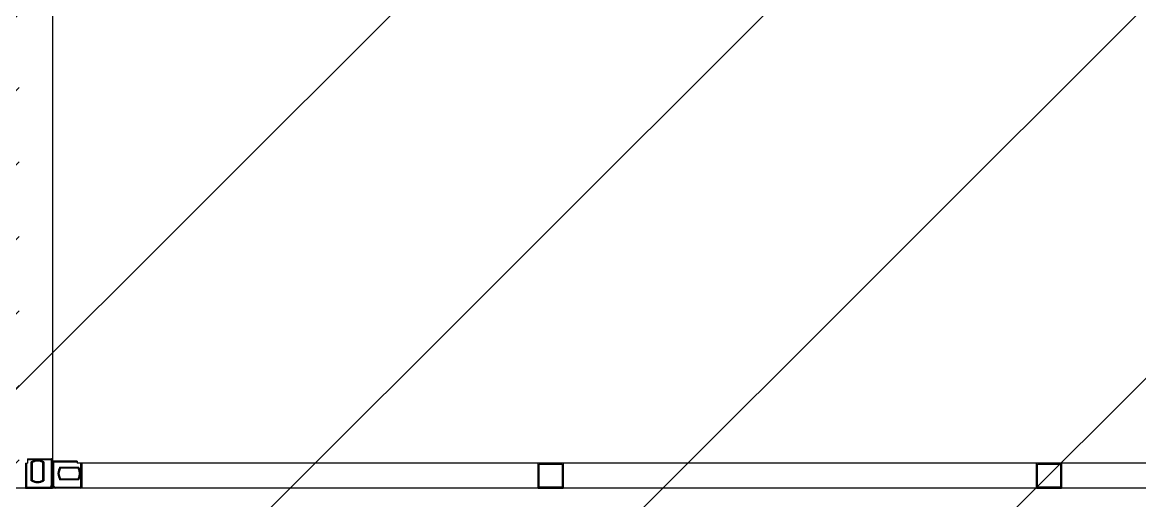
# Model space of a CAD drawing. Header units: millimetres. Extents: x -300 to 383236, y -195106 to -144646.
# Drawn here: x 63524.6 to 63928.2, y -150182.5 to -150009.4 of the extents above; entities that cross this region are included whole.
import ezdxf

# ---------------------------------------------------------------- set-up
doc = ezdxf.new("R2010")
doc.units = ezdxf.units.MM
doc.header["$LTSCALE"] = 60

# ---------------------------------------------------------------- blocks, each defined once
blk = doc.blocks.new('KEY PLAN_NEW')
h = blk.add_hatch()
h.set_pattern_fill('ANSI31', color=253, scale=2)
h.set_pattern_definition([(45, (-1396.921, -1800.0236), (-4.490128, 4.490128), [])])
edge = h.paths.add_edge_path()
edge.add_line((-2006.86, -1075.94), (-2006.86, -1091.94))
edge.add_line((-2006.86, -1091.94), (-2067.86, -1091.94))
edge.add_line((-2067.86, -1091.94), (-2067.86, -1375.94))
edge.add_line((-2067.86, -1375.94), (-2006.86, -1375.94))
edge.add_line((-2006.86, -1375.94), (-2006.86, -1391.94))
edge.add_line((-2006.86, -1391.94), (-2007.86, -1391.94))
edge.add_line((-2007.86, -1391.94), (-2007.86, -1488.94))
edge.add_line((-2007.86, -1488.94), (-2008.31, -1488.94))
edge.add_arc((-2028.72, -1493.5), 20.91, 12.5777, 76.5787)
edge.add_line((-2023.86, -1473.16), (-2023.86, -1391.94))
edge.add_line((-2023.86, -1391.94), (-2247.86, -1391.94))
edge.add_line((-2247.86, -1391.94), (-2247.86, -1488.94))
edge.add_line((-2247.86, -1488.94), (-2263.86, -1488.94))
edge.add_line((-2263.86, -1488.94), (-2263.86, -1452.18))
edge.add_line((-2263.86, -1452.18), (-2549.86, -1452.18))
edge.add_line((-2549.86, -1452.18), (-2549.86, -1488.94))
edge.add_line((-2549.86, -1488.94), (-2565.86, -1488.94))
edge.add_line((-2565.86, -1488.94), (-2565.86, -1427.94))
edge.add_line((-2565.86, -1427.94), (-2720.86, -1427.94))
edge.add_line((-2720.86, -1427.94), (-2720.86, -1411.94))
edge.add_line((-2720.86, -1411.94), (-2623.86, -1411.94))
edge.add_line((-2623.86, -1411.94), (-2623.86, -1075.94))
edge.add_line((-2623.86, -1075.94), (-2563.86, -1075.94))
edge.add_line((-2563.86, -1075.94), (-2563.86, -1071.94))
edge.add_line((-2563.86, -1071.94), (-2547.86, -1071.94))
edge.add_line((-2547.86, -1071.94), (-2547.86, -1091.94))
edge.add_line((-2547.86, -1091.94), (-2607.86, -1091.94))
edge.add_line((-2607.86, -1091.94), (-2607.86, -1411.94))
edge.add_line((-2607.86, -1411.94), (-2549.86, -1411.94))
edge.add_line((-2549.86, -1411.94), (-2549.86, -1436.18))
edge.add_line((-2549.86, -1436.18), (-2263.86, -1436.18))
edge.add_line((-2263.86, -1436.18), (-2263.86, -1375.94))
edge.add_line((-2263.86, -1375.94), (-2083.86, -1375.94))
edge.add_line((-2083.86, -1375.94), (-2083.86, -1075.94))
edge.add_line((-2083.86, -1075.94), (-2006.86, -1075.94))
at = {"color": 253}
for p, q in [((-2003.86, -1375.5, 46), (-2003.86, -1488.38, 46)), ((-2003.86, -1431.94, 46), (-2003.86, -1491.94, 46)), ((-2007.1, -1488.94, 46), (-2006.86, -1488.94, 46)), ((-2006.86, -1488.38, 46), (-2006.86, -1488.94, 46)), ((-2003.86, -1488.38, 46), (-2003.86, -1491.94, 46)), ((-2000.86, -1488.7, 46), (-2000.86, -1488.94, 46)), ((-2000.3, -1488.94, 46), (-2000.86, -1488.94, 46)), ((-1707.42, -1488.94, 46), (-2000.3, -1488.94, 46)), ((-1945.36, -1491.94, 46), (-1945.36, -1488.94, 46)), ((-1942.36, -1488.94, 46), (-1945.36, -1488.94, 46)), ((-1945.24, -1489.06, 46), (-1942.48, -1489.06, 46)), ((-1945.24, -1489.06, 46), (-1942.48, -1489.06, 46)), ((-1945.24, -1491.82, 46), (-1945.24, -1489.06, 46)), ((-1942.48, -1489.06, 46), (-1942.48, -1491.82, 46)), ((-1942.36, -1488.94, 46), (-1942.36, -1491.94, 46)), ((-1885.36, -1491.94, 46), (-1885.36, -1488.94, 46)), ((-1882.36, -1488.94, 46), (-1885.36, -1488.94, 46)), ((-1885.24, -1489.06, 46), (-1882.48, -1489.06, 46)), ((-1885.24, -1489.06, 46), (-1882.48, -1489.06, 46)), ((-1885.24, -1491.82, 46), (-1885.24, -1489.06, 46)), ((-1882.48, -1489.06, 46), (-1882.48, -1491.82, 46)), ((-1882.36, -1488.94, 46), (-1882.36, -1491.94, 46)), ((-1703.86, -1491.94, 46), (-2123.86, -1491.94, 46)), ((-2007.1, -1491.94, 46), (-2060.62, -1491.94, 46)), ((-2007.1, -1491.94, 46), (-2003.86, -1491.94, 46)), ((-1945.36, -1491.94, 46), (-1942.36, -1491.94, 46)), ((-1942.48, -1491.82, 46), (-1945.24, -1491.82, 46)), ((-1885.36, -1491.94, 46), (-1882.36, -1491.94, 46)), ((-1882.48, -1491.82, 46), (-1885.24, -1491.82, 46))]:
    blk.add_line(p, q, dxfattribs=at)
at = {"color": 253, "linetype": 'Continuous'}
for p, q in [((-2007.1, -1488.94, 46), (-2007.1, -1491.94, 46)), ((-2006.98, -1488.94, 46), (-2006.98, -1491.82, 46)), ((-2006.86, -1488.38, 46), (-2003.86, -1488.38, 46)), ((-2003.98, -1488.5, 46), (-2006.86, -1488.5, 46)), ((-2006.4, -1491.04, 46), (-2006.4, -1488.78, 46)), ((-2006.28, -1488.85, 46), (-2006.28, -1490.98, 46)), ((-2005.01, -1490.98, 46), (-2005.01, -1488.85, 46)), ((-2004.89, -1488.78, 46), (-2004.89, -1491.04, 46)), ((-2003.98, -1488.38, 46), (-2003.98, -1488.5, 46)), ((-2003.98, -1488.5, 46), (-2003.86, -1488.5, 46)), ((-2003.98, -1491.53, 46), (-2003.98, -1488.5, 46)), ((-2000.86, -1488.7, 46), (-2003.86, -1488.7, 46)), ((-2003.86, -1488.82, 46), (-2003.74, -1488.82, 46)), ((-2003.74, -1488.7, 46), (-2003.74, -1488.82, 46)), ((-2000.86, -1488.82, 46), (-2003.74, -1488.82, 46)), ((-2003.74, -1488.82, 46), (-2003.74, -1491.53, 46)), ((-2000.42, -1491.82, 46), (-2000.42, -1488.94, 46)), ((-2000.3, -1488.94, 46), (-2000.3, -1491.94, 46)), ((-2002.96, -1489.41, 46), (-2000.7, -1489.41, 46)), ((-2000.77, -1489.53, 46), (-2002.9, -1489.53, 46)), ((-2007.1, -1491.82, 46), (-2006.98, -1491.82, 46)), ((-2006.98, -1491.94, 46), (-2006.98, -1491.82, 46)), ((-2006.98, -1491.82, 46), (-2004.27, -1491.82, 46)), ((-2004.27, -1491.82, 46), (-2004.27, -1491.94, 46)), ((-2003.98, -1491.53, 46), (-2003.86, -1491.53, 46)), ((-2003.98, -1491.82, 46), (-2003.98, -1491.82, 46)), ((-2003.98, -1491.82, 46), (-2003.98, -1491.82, 46)), ((-2003.74, -1491.53, 46), (-2003.86, -1491.53, 46)), ((-2003.74, -1491.82, 46), (-2003.74, -1491.82, 46)), ((-2003.74, -1491.82, 46), (-2003.74, -1491.82, 46)), ((-2003.45, -1491.82, 46), (-2003.45, -1491.94, 46)), ((-2003.45, -1491.82, 46), (-2000.42, -1491.82, 46)), ((-2000.7, -1490.92, 46), (-2002.96, -1490.92, 46)), ((-2002.9, -1490.8, 46), (-2000.77, -1490.8, 46)), ((-2000.3, -1491.82, 46), (-2000.42, -1491.82, 46)), ((-2000.42, -1491.82, 46), (-2000.42, -1491.94, 46))]:
    blk.add_line(p, q, dxfattribs=at)
at = {"color": 253, "elevation": 46}
blk.add_lwpolyline([(-1703.86, -1491.94), (-2003.86, -1491.94)], dxfattribs=at)
at = {"color": 253, "linetype": 'Continuous'}
for centre, radius, start, end in [((-2005.64, -1489.91, 46), 1.36, 56.2792, 123.7208), ((-2005.64, -1489.91, 46), 1.24, 59.1964, 120.8036), ((-2003.98, -1488.5, 46), 0.12, 0, 90), ((-2003.74, -1488.82, 46), 0.12, 90, 180), ((-2001.83, -1490.16, 46), 1.36, 146.2792, 213.7208), ((-2001.83, -1490.16, 46), 1.24, 149.1964, 210.8036), ((-2001.83, -1490.16, 46), 1.24, 329.1964, 30.8036), ((-2001.83, -1490.16, 46), 1.36, 326.2792, 33.7208), ((-2006.98, -1491.82, 46), 0.12, 180, 270), ((-2005.64, -1489.91, 46), 1.36, 236.2792, 303.7208), ((-2005.64, -1489.91, 46), 1.24, 239.1964, 300.8036), ((-2004.27, -1491.53, 46), 0.41, 270, 0), ((-2004.27, -1491.53, 46), 0.29, 270, 0), ((-2003.45, -1491.53, 46), 0.41, 180, 270), ((-2003.45, -1491.53, 46), 0.29, 180, 270), ((-2000.42, -1491.82, 46), 0.12, 270, 0)]:
    blk.add_arc(centre, radius, start, end, dxfattribs=at)
for points, knots in [([(-2006.28, -1488.85, 46), (-2006.28, -1488.85, 46), (-2006.28, -1488.85, 46), (-2006.28, -1488.85, 46), (-2006.28, -1488.85, 46), (-2006.28, -1488.85, 46), (-2006.28, -1488.85, 46), (-2006.28, -1488.85, 46), (-2006.28, -1488.85, 46), (-2006.28, -1488.85, 46), (-2006.28, -1488.84, 46), (-2006.29, -1488.84, 46), (-2006.29, -1488.84, 46), (-2006.29, -1488.84, 46), (-2006.29, -1488.84, 46), (-2006.29, -1488.84, 46), (-2006.3, -1488.84, 46), (-2006.3, -1488.84, 46), (-2006.3, -1488.84, 46), (-2006.3, -1488.84, 46), (-2006.3, -1488.83, 46), (-2006.3, -1488.83, 46), (-2006.31, -1488.83, 46), (-2006.31, -1488.83, 46), (-2006.32, -1488.83, 46), (-2006.32, -1488.83, 46), (-2006.32, -1488.82, 46), (-2006.32, -1488.82, 46), (-2006.32, -1488.82, 46), (-2006.32, -1488.82, 46), (-2006.33, -1488.82, 46), (-2006.33, -1488.82, 46), (-2006.34, -1488.82, 46), (-2006.34, -1488.81, 46), (-2006.35, -1488.81, 46), (-2006.35, -1488.81, 46), (-2006.35, -1488.81, 46), (-2006.35, -1488.81, 46), (-2006.36, -1488.8, 46), (-2006.36, -1488.8, 46), (-2006.36, -1488.8, 46), (-2006.36, -1488.8, 46), (-2006.37, -1488.8, 46), (-2006.37, -1488.8, 46), (-2006.38, -1488.79, 46), (-2006.38, -1488.79, 46), (-2006.39, -1488.79, 46), (-2006.39, -1488.79, 46), (-2006.39, -1488.78, 46), (-2006.39, -1488.78, 46), (-2006.39, -1488.78, 46), (-2006.4, -1488.78, 46), (-2006.4, -1488.78, 46), (-2006.4, -1488.78, 46)], [0, 0, 0, 0, 0.06206, 0.12459, 0.12459, 0.155854, 0.155854, 0.171487, 0.171487, 0.187119, 0.187119, 0.249648, 0.249648, 0.312178, 0.312178, 0.343442, 0.343442, 0.359075, 0.359075, 0.374707, 0.374707, 0.437236, 0.437236, 0.499766, 0.499766, 0.53103, 0.53103, 0.546663, 0.546663, 0.562295, 0.562295, 0.624824, 0.624824, 0.687353, 0.687353, 0.749883, 0.749883, 0.765515, 0.765515, 0.781147, 0.781147, 0.812412, 0.812412, 0.874941, 0.874941, 0.937471, 0.937471, 0.968735, 0.968735, 0.984368, 0.992184, 0.992184, 1, 1, 1, 1]), ([(-2004.89, -1488.78, 46), (-2004.89, -1488.78, 46), (-2004.89, -1488.78, 46), (-2004.89, -1488.78, 46), (-2004.89, -1488.78, 46), (-2004.89, -1488.78, 46), (-2004.89, -1488.79, 46), (-2004.9, -1488.79, 46), (-2004.9, -1488.79, 46), (-2004.91, -1488.79, 46), (-2004.91, -1488.8, 46), (-2004.92, -1488.8, 46), (-2004.92, -1488.8, 46), (-2004.92, -1488.8, 46), (-2004.93, -1488.8, 46), (-2004.93, -1488.8, 46), (-2004.93, -1488.81, 46), (-2004.93, -1488.81, 46), (-2004.93, -1488.81, 46), (-2004.94, -1488.81, 46), (-2004.94, -1488.81, 46), (-2004.95, -1488.82, 46), (-2004.95, -1488.82, 46), (-2004.96, -1488.82, 46), (-2004.96, -1488.82, 46), (-2004.96, -1488.82, 46), (-2004.96, -1488.82, 46), (-2004.96, -1488.82, 46), (-2004.97, -1488.83, 46), (-2004.97, -1488.83, 46), (-2004.97, -1488.83, 46), (-2004.97, -1488.83, 46), (-2004.98, -1488.83, 46), (-2004.98, -1488.83, 46), (-2004.99, -1488.84, 46), (-2004.99, -1488.84, 46), (-2004.99, -1488.84, 46), (-2004.99, -1488.84, 46), (-2004.99, -1488.84, 46), (-2004.99, -1488.84, 46), (-2004.99, -1488.84, 46), (-2004.99, -1488.84, 46), (-2005, -1488.84, 46), (-2005, -1488.84, 46), (-2005, -1488.85, 46), (-2005, -1488.85, 46), (-2005, -1488.85, 46), (-2005, -1488.85, 46), (-2005, -1488.85, 46), (-2005, -1488.85, 46), (-2005.01, -1488.85, 46), (-2005.01, -1488.85, 46), (-2005.01, -1488.85, 46), (-2005.01, -1488.85, 46)], [0, 0, 0, 0, 0.00782, 0.00782, 0.015639, 0.031279, 0.031279, 0.062557, 0.062557, 0.125114, 0.125114, 0.187671, 0.187671, 0.21895, 0.21895, 0.234589, 0.234589, 0.250228, 0.250228, 0.312785, 0.312785, 0.375342, 0.375342, 0.437899, 0.437899, 0.453538, 0.453538, 0.469178, 0.469178, 0.500456, 0.500456, 0.563013, 0.563013, 0.62557, 0.62557, 0.641209, 0.641209, 0.656849, 0.656849, 0.688127, 0.688127, 0.750684, 0.750684, 0.813241, 0.813241, 0.828881, 0.828881, 0.84452, 0.84452, 0.875798, 0.875798, 0.938355, 1, 1, 1, 1]), ([(-2002.9, -1489.53, 46), (-2002.9, -1489.53, 46), (-2002.9, -1489.53, 46), (-2002.9, -1489.53, 46), (-2002.9, -1489.53, 46), (-2002.9, -1489.53, 46), (-2002.9, -1489.52, 46), (-2002.9, -1489.52, 46), (-2002.9, -1489.52, 46), (-2002.9, -1489.52, 46), (-2002.9, -1489.52, 46), (-2002.9, -1489.52, 46), (-2002.9, -1489.52, 46), (-2002.9, -1489.51, 46), (-2002.91, -1489.51, 46), (-2002.91, -1489.51, 46), (-2002.91, -1489.51, 46), (-2002.91, -1489.51, 46), (-2002.91, -1489.51, 46), (-2002.91, -1489.51, 46), (-2002.91, -1489.5, 46), (-2002.91, -1489.5, 46), (-2002.92, -1489.5, 46), (-2002.92, -1489.49, 46), (-2002.92, -1489.49, 46), (-2002.92, -1489.49, 46), (-2002.92, -1489.49, 46), (-2002.92, -1489.48, 46), (-2002.92, -1489.48, 46), (-2002.92, -1489.48, 46), (-2002.92, -1489.48, 46), (-2002.93, -1489.48, 46), (-2002.93, -1489.47, 46), (-2002.93, -1489.47, 46), (-2002.94, -1489.46, 46), (-2002.94, -1489.46, 46), (-2002.94, -1489.45, 46), (-2002.94, -1489.45, 46), (-2002.94, -1489.45, 46), (-2002.94, -1489.45, 46), (-2002.94, -1489.45, 46), (-2002.94, -1489.44, 46), (-2002.95, -1489.44, 46), (-2002.95, -1489.43, 46), (-2002.95, -1489.43, 46), (-2002.95, -1489.42, 46), (-2002.96, -1489.42, 46), (-2002.96, -1489.42, 46), (-2002.96, -1489.41, 46), (-2002.96, -1489.41, 46), (-2002.96, -1489.41, 46), (-2002.96, -1489.41, 46), (-2002.96, -1489.41, 46), (-2002.96, -1489.41, 46)], [0, 0, 0, 0, 0.06206, 0.12459, 0.12459, 0.155854, 0.155854, 0.171487, 0.171487, 0.187119, 0.187119, 0.249648, 0.249648, 0.312178, 0.312178, 0.343442, 0.343442, 0.359075, 0.359075, 0.374707, 0.374707, 0.437236, 0.437236, 0.499766, 0.499766, 0.53103, 0.53103, 0.546663, 0.546663, 0.562295, 0.562295, 0.624824, 0.624824, 0.687353, 0.687353, 0.749883, 0.749883, 0.765515, 0.765515, 0.781147, 0.781147, 0.812412, 0.812412, 0.874941, 0.874941, 0.937471, 0.937471, 0.968735, 0.968735, 0.984368, 0.992184, 0.992184, 1, 1, 1, 1]), ([(-2000.77, -1489.53, 46), (-2000.77, -1489.53, 46), (-2000.77, -1489.53, 46), (-2000.77, -1489.53, 46), (-2000.76, -1489.53, 46), (-2000.76, -1489.53, 46), (-2000.76, -1489.52, 46), (-2000.76, -1489.52, 46), (-2000.76, -1489.52, 46), (-2000.76, -1489.52, 46), (-2000.76, -1489.52, 46), (-2000.76, -1489.52, 46), (-2000.76, -1489.52, 46), (-2000.76, -1489.51, 46), (-2000.76, -1489.51, 46), (-2000.76, -1489.51, 46), (-2000.76, -1489.51, 46), (-2000.76, -1489.51, 46), (-2000.75, -1489.51, 46), (-2000.75, -1489.51, 46), (-2000.75, -1489.5, 46), (-2000.75, -1489.5, 46), (-2000.75, -1489.5, 46), (-2000.75, -1489.49, 46), (-2000.74, -1489.49, 46), (-2000.74, -1489.49, 46), (-2000.74, -1489.49, 46), (-2000.74, -1489.48, 46), (-2000.74, -1489.48, 46), (-2000.74, -1489.48, 46), (-2000.74, -1489.48, 46), (-2000.74, -1489.48, 46), (-2000.73, -1489.47, 46), (-2000.73, -1489.47, 46), (-2000.73, -1489.46, 46), (-2000.73, -1489.46, 46), (-2000.72, -1489.45, 46), (-2000.72, -1489.45, 46), (-2000.72, -1489.45, 46), (-2000.72, -1489.45, 46), (-2000.72, -1489.45, 46), (-2000.72, -1489.44, 46), (-2000.72, -1489.44, 46), (-2000.71, -1489.43, 46), (-2000.71, -1489.43, 46), (-2000.71, -1489.42, 46), (-2000.71, -1489.42, 46), (-2000.7, -1489.42, 46), (-2000.7, -1489.41, 46), (-2000.7, -1489.41, 46), (-2000.7, -1489.41, 46), (-2000.7, -1489.41, 46), (-2000.7, -1489.41, 46), (-2000.7, -1489.41, 46)], [0, 0, 0, 0, 0.06206, 0.12459, 0.12459, 0.155854, 0.155854, 0.171487, 0.171487, 0.187119, 0.187119, 0.249648, 0.249648, 0.312178, 0.312178, 0.343442, 0.343442, 0.359075, 0.359075, 0.374707, 0.374707, 0.437236, 0.437236, 0.499766, 0.499766, 0.53103, 0.53103, 0.546663, 0.546663, 0.562295, 0.562295, 0.624824, 0.624824, 0.687353, 0.687353, 0.749883, 0.749883, 0.765515, 0.765515, 0.781147, 0.781147, 0.812412, 0.812412, 0.874941, 0.874941, 0.937471, 0.937471, 0.968735, 0.968735, 0.984368, 0.992184, 0.992184, 1, 1, 1, 1]), ([(-2006.28, -1490.98, 46), (-2006.28, -1490.98, 46), (-2006.28, -1490.98, 46), (-2006.28, -1490.98, 46), (-2006.28, -1490.98, 46), (-2006.28, -1490.98, 46), (-2006.28, -1490.98, 46), (-2006.28, -1490.98, 46), (-2006.28, -1490.98, 46), (-2006.28, -1490.98, 46), (-2006.28, -1490.98, 46), (-2006.29, -1490.98, 46), (-2006.29, -1490.99, 46), (-2006.29, -1490.99, 46), (-2006.29, -1490.99, 46), (-2006.29, -1490.99, 46), (-2006.3, -1490.99, 46), (-2006.3, -1490.99, 46), (-2006.3, -1490.99, 46), (-2006.3, -1490.99, 46), (-2006.3, -1490.99, 46), (-2006.3, -1490.99, 46), (-2006.31, -1491, 46), (-2006.31, -1491, 46), (-2006.32, -1491, 46), (-2006.32, -1491, 46), (-2006.32, -1491, 46), (-2006.32, -1491, 46), (-2006.32, -1491, 46), (-2006.32, -1491, 46), (-2006.33, -1491.01, 46), (-2006.33, -1491.01, 46), (-2006.34, -1491.01, 46), (-2006.34, -1491.01, 46), (-2006.35, -1491.02, 46), (-2006.35, -1491.02, 46), (-2006.35, -1491.02, 46), (-2006.35, -1491.02, 46), (-2006.36, -1491.02, 46), (-2006.36, -1491.02, 46), (-2006.36, -1491.03, 46), (-2006.36, -1491.03, 46), (-2006.37, -1491.03, 46), (-2006.37, -1491.03, 46), (-2006.38, -1491.03, 46), (-2006.38, -1491.04, 46), (-2006.39, -1491.04, 46), (-2006.39, -1491.04, 46), (-2006.39, -1491.04, 46), (-2006.39, -1491.04, 46), (-2006.39, -1491.04, 46), (-2006.4, -1491.04, 46), (-2006.4, -1491.04, 46), (-2006.4, -1491.04, 46)], [0, 0, 0, 0, 0.06206, 0.12459, 0.12459, 0.155854, 0.155854, 0.171487, 0.171487, 0.187119, 0.187119, 0.249648, 0.249648, 0.312178, 0.312178, 0.343442, 0.343442, 0.359075, 0.359075, 0.374707, 0.374707, 0.437236, 0.437236, 0.499766, 0.499766, 0.53103, 0.53103, 0.546663, 0.546663, 0.562295, 0.562295, 0.624824, 0.624824, 0.687353, 0.687353, 0.749883, 0.749883, 0.765515, 0.765515, 0.781147, 0.781147, 0.812412, 0.812412, 0.874941, 0.874941, 0.937471, 0.937471, 0.968735, 0.968735, 0.984368, 0.992184, 0.992184, 1, 1, 1, 1]), ([(-2004.89, -1491.04, 46), (-2004.89, -1491.04, 46), (-2004.89, -1491.04, 46), (-2004.89, -1491.04, 46), (-2004.89, -1491.04, 46), (-2004.89, -1491.04, 46), (-2004.89, -1491.04, 46), (-2004.9, -1491.04, 46), (-2004.9, -1491.04, 46), (-2004.91, -1491.03, 46), (-2004.91, -1491.03, 46), (-2004.92, -1491.03, 46), (-2004.92, -1491.03, 46), (-2004.92, -1491.03, 46), (-2004.93, -1491.02, 46), (-2004.93, -1491.02, 46), (-2004.93, -1491.02, 46), (-2004.93, -1491.02, 46), (-2004.93, -1491.02, 46), (-2004.94, -1491.02, 46), (-2004.94, -1491.01, 46), (-2004.95, -1491.01, 46), (-2004.95, -1491.01, 46), (-2004.96, -1491.01, 46), (-2004.96, -1491, 46), (-2004.96, -1491, 46), (-2004.96, -1491, 46), (-2004.96, -1491, 46), (-2004.97, -1491, 46), (-2004.97, -1491, 46), (-2004.97, -1491, 46), (-2004.97, -1491, 46), (-2004.98, -1490.99, 46), (-2004.98, -1490.99, 46), (-2004.99, -1490.99, 46), (-2004.99, -1490.99, 46), (-2004.99, -1490.99, 46), (-2004.99, -1490.99, 46), (-2004.99, -1490.99, 46), (-2004.99, -1490.99, 46), (-2004.99, -1490.99, 46), (-2004.99, -1490.99, 46), (-2005, -1490.98, 46), (-2005, -1490.98, 46), (-2005, -1490.98, 46), (-2005, -1490.98, 46), (-2005, -1490.98, 46), (-2005, -1490.98, 46), (-2005, -1490.98, 46), (-2005, -1490.98, 46), (-2005.01, -1490.98, 46), (-2005.01, -1490.98, 46), (-2005.01, -1490.98, 46), (-2005.01, -1490.98, 46)], [0, 0, 0, 0, 0.00782, 0.00782, 0.015639, 0.031279, 0.031279, 0.062557, 0.062557, 0.125114, 0.125114, 0.187671, 0.187671, 0.21895, 0.21895, 0.234589, 0.234589, 0.250228, 0.250228, 0.312785, 0.312785, 0.375342, 0.375342, 0.437899, 0.437899, 0.453538, 0.453538, 0.469178, 0.469178, 0.500456, 0.500456, 0.563013, 0.563013, 0.62557, 0.62557, 0.641209, 0.641209, 0.656849, 0.656849, 0.688127, 0.688127, 0.750684, 0.750684, 0.813241, 0.813241, 0.828881, 0.828881, 0.84452, 0.84452, 0.875798, 0.875798, 0.938355, 1, 1, 1, 1]), ([(-2002.96, -1490.92, 46), (-2002.96, -1490.92, 46), (-2002.96, -1490.92, 46), (-2002.96, -1490.92, 46), (-2002.96, -1490.92, 46), (-2002.96, -1490.91, 46), (-2002.96, -1490.91, 46), (-2002.96, -1490.91, 46), (-2002.95, -1490.9, 46), (-2002.95, -1490.9, 46), (-2002.95, -1490.89, 46), (-2002.95, -1490.89, 46), (-2002.94, -1490.88, 46), (-2002.94, -1490.88, 46), (-2002.94, -1490.88, 46), (-2002.94, -1490.88, 46), (-2002.94, -1490.88, 46), (-2002.94, -1490.88, 46), (-2002.94, -1490.87, 46), (-2002.94, -1490.87, 46), (-2002.93, -1490.86, 46), (-2002.93, -1490.86, 46), (-2002.93, -1490.85, 46), (-2002.92, -1490.85, 46), (-2002.92, -1490.84, 46), (-2002.92, -1490.84, 46), (-2002.92, -1490.84, 46), (-2002.92, -1490.84, 46), (-2002.92, -1490.84, 46), (-2002.92, -1490.84, 46), (-2002.92, -1490.83, 46), (-2002.92, -1490.83, 46), (-2002.91, -1490.83, 46), (-2002.91, -1490.82, 46), (-2002.91, -1490.82, 46), (-2002.91, -1490.82, 46), (-2002.91, -1490.82, 46), (-2002.91, -1490.82, 46), (-2002.91, -1490.82, 46), (-2002.91, -1490.82, 46), (-2002.9, -1490.81, 46), (-2002.9, -1490.81, 46), (-2002.9, -1490.81, 46), (-2002.9, -1490.81, 46), (-2002.9, -1490.8, 46), (-2002.9, -1490.8, 46), (-2002.9, -1490.8, 46), (-2002.9, -1490.8, 46), (-2002.9, -1490.8, 46), (-2002.9, -1490.8, 46), (-2002.9, -1490.8, 46), (-2002.9, -1490.8, 46), (-2002.9, -1490.8, 46), (-2002.9, -1490.8, 46)], [0, 0, 0, 0, 0.00782, 0.00782, 0.015639, 0.031279, 0.031279, 0.062557, 0.062557, 0.125114, 0.125114, 0.187671, 0.187671, 0.21895, 0.21895, 0.234589, 0.234589, 0.250228, 0.250228, 0.312785, 0.312785, 0.375342, 0.375342, 0.437899, 0.437899, 0.453538, 0.453538, 0.469178, 0.469178, 0.500456, 0.500456, 0.563013, 0.563013, 0.62557, 0.62557, 0.641209, 0.641209, 0.656849, 0.656849, 0.688127, 0.688127, 0.750684, 0.750684, 0.813241, 0.813241, 0.828881, 0.828881, 0.84452, 0.84452, 0.875798, 0.875798, 0.938355, 1, 1, 1, 1]), ([(-2000.7, -1490.92, 46), (-2000.7, -1490.92, 46), (-2000.7, -1490.92, 46), (-2000.7, -1490.92, 46), (-2000.7, -1490.92, 46), (-2000.7, -1490.91, 46), (-2000.7, -1490.91, 46), (-2000.71, -1490.91, 46), (-2000.71, -1490.9, 46), (-2000.71, -1490.9, 46), (-2000.71, -1490.89, 46), (-2000.72, -1490.89, 46), (-2000.72, -1490.88, 46), (-2000.72, -1490.88, 46), (-2000.72, -1490.88, 46), (-2000.72, -1490.88, 46), (-2000.72, -1490.88, 46), (-2000.72, -1490.88, 46), (-2000.73, -1490.87, 46), (-2000.73, -1490.87, 46), (-2000.73, -1490.86, 46), (-2000.73, -1490.86, 46), (-2000.74, -1490.85, 46), (-2000.74, -1490.85, 46), (-2000.74, -1490.84, 46), (-2000.74, -1490.84, 46), (-2000.74, -1490.84, 46), (-2000.74, -1490.84, 46), (-2000.74, -1490.84, 46), (-2000.74, -1490.84, 46), (-2000.75, -1490.83, 46), (-2000.75, -1490.83, 46), (-2000.75, -1490.83, 46), (-2000.75, -1490.82, 46), (-2000.75, -1490.82, 46), (-2000.75, -1490.82, 46), (-2000.76, -1490.82, 46), (-2000.76, -1490.82, 46), (-2000.76, -1490.82, 46), (-2000.76, -1490.82, 46), (-2000.76, -1490.81, 46), (-2000.76, -1490.81, 46), (-2000.76, -1490.81, 46), (-2000.76, -1490.81, 46), (-2000.76, -1490.8, 46), (-2000.76, -1490.8, 46), (-2000.76, -1490.8, 46), (-2000.76, -1490.8, 46), (-2000.76, -1490.8, 46), (-2000.76, -1490.8, 46), (-2000.77, -1490.8, 46), (-2000.77, -1490.8, 46), (-2000.77, -1490.8, 46), (-2000.77, -1490.8, 46)], [0, 0, 0, 0, 0.00782, 0.00782, 0.015639, 0.031279, 0.031279, 0.062557, 0.062557, 0.125114, 0.125114, 0.187671, 0.187671, 0.21895, 0.21895, 0.234589, 0.234589, 0.250228, 0.250228, 0.312785, 0.312785, 0.375342, 0.375342, 0.437899, 0.437899, 0.453538, 0.453538, 0.469178, 0.469178, 0.500456, 0.500456, 0.563013, 0.563013, 0.62557, 0.62557, 0.641209, 0.641209, 0.656849, 0.656849, 0.688127, 0.688127, 0.750684, 0.750684, 0.813241, 0.813241, 0.828881, 0.828881, 0.84452, 0.84452, 0.875798, 0.875798, 0.938355, 1, 1, 1, 1])]:
    blk.add_open_spline(points, degree=3, knots=knots, dxfattribs=at)

msp = doc.modelspace()

# ---------------------------------------------------------------- hatches: boundary and pattern name
h = msp.add_hatch()
h.set_pattern_fill('ANSI31', color=3, scale=30)
h.set_pattern_definition([(45, (57875.68, -304771.26), (-67.35192, 67.35192), [])])
h.paths.add_polyline_path([(64641.92, -151163.33), (61140.42, -151163.33), (61140.42, -148265.62), (64641.92, -148265.62)])

# ---------------------------------------------------------------- block references
at = {"xscale": 3, "yscale": 3, "zscale": 3}
msp.add_blockref('KEY PLAN_NEW', (69547.03, -145702.13), dxfattribs=at)

doc.saveas('drawing.dxf')
